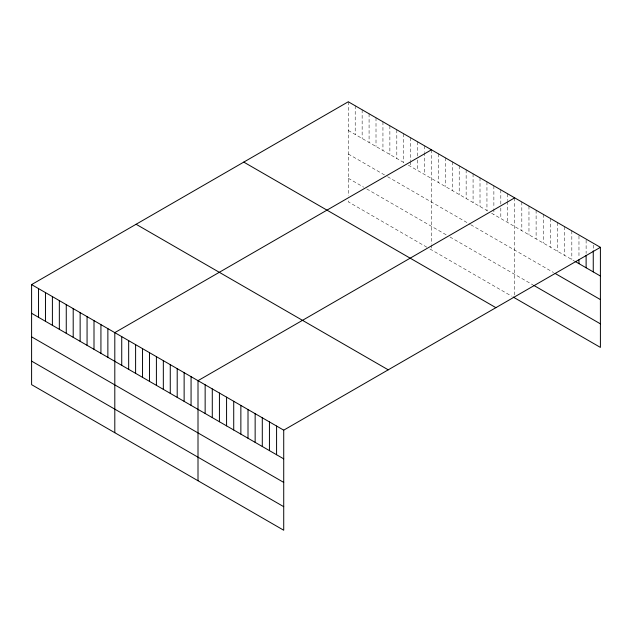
<?xml version="1.0" encoding="UTF-8"?>
<svg xmlns="http://www.w3.org/2000/svg" width="632" height="632" viewBox="0 0 632 632"><rect width="100%" height="100%" fill="white"/><g stroke="black" fill="none" stroke-linecap="round" stroke-linejoin="round"><path stroke-width="0.47" stroke-dasharray="3.16 2.37" d="M348.279 101.768L348.279 195.952M348.279 130.469L405.286 163.38M408.367 165.157L488.489 211.42M491.57 213.197L574.204 260.905M348.279 154.018L384.485 174.922M387.566 176.707L469.995 224.297M470.769 224.739L553.569 272.542M348.279 178.287L363.684 187.183M366.765 188.96L446.887 235.215M449.968 237L532.934 284.898M426.853 247.207L348.279 201.837L348.279 199.878M429.934 248.984L511.596 296.132M593.258 245.121L593.258 249.901M586.117 240.042L586.117 253.432M578.967 235.918L578.967 257.919M571.826 230.83L571.826 259.531M564.684 226.706L564.684 255.407M557.543 222.583L557.543 251.283M550.393 218.459L550.393 247.159M543.251 214.335L543.251 243.036M536.11 210.211L536.11 238.912M528.968 206.087L528.968 234.788M521.819 201.964L521.819 230.664M514.677 197.84L514.677 295.95M507.741 193.834L507.741 200.534M507.741 201.49L507.741 222.535M500.813 189.829L500.813 204.183M500.813 208.007L500.813 218.53M493.876 185.832L493.876 207.833M493.876 208.789L493.876 214.532M486.948 181.826L486.948 210.527M480.012 177.821L480.012 206.522M473.076 173.824L473.076 202.524M466.147 169.818L466.147 198.519M459.211 165.813L459.211 194.514M452.275 161.816L452.275 190.509M445.347 157.81L445.347 186.511M438.411 153.805L438.411 182.506M431.474 149.8L431.474 243.984M431.474 244.971L431.474 249.877M424.546 145.802L424.546 151.538M424.546 152.494L424.546 174.503M417.61 141.797L417.61 156.144M417.61 159.975L417.61 170.498M410.674 137.792L410.674 160.757M410.674 161.713L410.674 166.493M403.745 133.794L403.745 162.487M396.809 129.789L396.809 158.49M389.873 125.784L389.873 154.485M382.945 121.786L382.945 150.479M376.008 117.781L376.008 146.482M369.08 113.776L369.08 142.477M362.144 109.77L362.144 138.471M355.208 105.773L355.208 134.474"/><path stroke-width="0.95" d="M600.4 247.333L283.721 430.163L283.721 530.232L31.6 384.667L31.6 284.598L348.279 101.768L600.4 247.333L600.4 347.403L513.137 297.024M431.474 149.8L114.803 332.637L114.803 432.707M514.677 197.84L198.006 380.669L198.006 480.739M575.002 261.364L600.4 276.026M555.157 273.459L600.4 299.584M533.724 285.356L600.4 323.845M243.77 162.1L495.899 307.666M136.101 224.265L388.23 369.831M31.6 284.598L283.721 430.163M31.6 313.298L283.721 458.864M31.6 336.848L283.721 482.413M31.6 361.117L283.721 506.682M593.258 250.857L593.258 271.902M586.117 255.344L586.117 267.778M578.967 259.831L578.967 263.655M276.579 426.039L276.579 454.74M269.437 421.915L269.437 450.616M262.296 417.792L262.296 446.484M255.146 413.668L255.146 442.361M248.005 409.544L248.005 438.237M240.863 405.412L240.863 434.113M233.722 401.288L233.722 429.989M226.572 397.165L226.572 425.865M219.43 393.041L219.43 421.742M212.289 388.917L212.289 417.618M205.147 384.793L205.147 413.494M191.069 376.664L191.069 405.365M184.133 372.667L184.133 401.367M177.205 368.661L177.205 397.362M170.269 364.656L170.269 393.357M163.333 360.659L163.333 389.352M156.404 356.653L156.404 385.354M149.468 352.648L149.468 381.349M142.532 348.643L142.532 377.344M135.603 344.645L135.603 373.346M128.667 340.64L128.667 369.341M121.731 336.635L121.731 365.336M107.867 328.632L107.867 357.333M100.93 324.627L100.93 353.328M94.002 320.629L94.002 349.322M87.066 316.624L87.066 345.325M80.138 312.619L80.138 341.32M73.201 308.613L73.201 337.314M66.265 304.616L66.265 333.317M59.337 300.611L59.337 329.312M52.401 296.606L52.401 325.306M45.465 292.608L45.465 321.301M38.536 288.603L38.536 317.303"/></g></svg>
